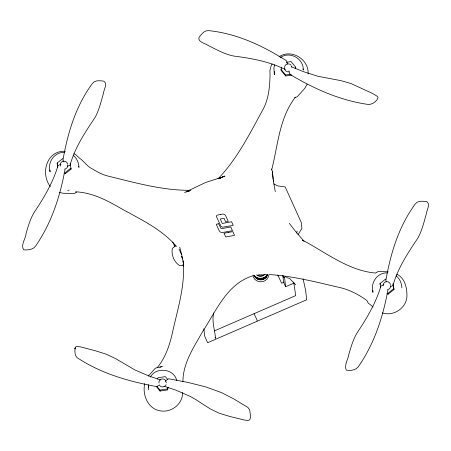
<?xml version="1.0" encoding="UTF-8"?>
<svg xmlns="http://www.w3.org/2000/svg" width="451" height="451" viewBox="0 0 451 451"><rect width="100%" height="100%" fill="white"/><g stroke="black" fill="none" stroke-linecap="round" stroke-linejoin="round"><path stroke-width="0.68" d="M182.914 381.529C182.993 363.23 193.524 347.693 202.161 332.387C215.82 311.669 226.69 283.955 252.408 275.95M213.718 312.949C211.525 321.512 214.947 329.805 215.493 338.363L214.947 337.151M158.893 383.046L159.102 381.191L160.235 379.68L161.988 378.919L163.893 379.111L165.438 380.204L166.306 382.781M383.181 285.754L383.389 283.899L384.523 282.394L386.276 281.633L388.181 281.824L389.726 282.918L390.493 284.62M160.618 379.967L149.253 376.111L135.091 370.045L115.219 358.398L106.092 354.142L95.234 350.731L80.69 346.898L76.36 346.531L75.34 347.293L74.967 348.911L75.046 348.46C74.528 352.406 74.934 357.53 79.353 359.114C102.715 374.037 129.634 381.608 156.655 386.592L159.62 384.945M75.075 348.302L75.154 347.851M65.017 169.537C60.062 196.619 51.403 223.268 35.584 246.054C33.126 249.781 27.9 250.113 23.847 249.882C20.132 245.417 25.989 238.337 26.102 233.285C28.159 226.312 30.2 219.225 33.876 212.895C43.685 198.119 52.936 182.813 57.993 165.664L60.919 164.068M387.916 290.021C382.905 317.414 374.093 344.412 357.891 367.328C355.072 370.226 350.021 371.038 346.227 370.068C344.04 364.949 348.313 359.024 349.001 353.77C351.053 346.791 353.099 339.704 356.775 333.374C366.584 318.603 375.835 303.298 380.892 286.143L383.812 284.553M296.651 233.082L297.147 231.081M144.754 383.519C142.02 395.234 148.379 410.021 161.65 411.03C172.214 412.248 183.038 403.357 182.559 392.488M274.659 64.781L273.898 67.791L274.343 74.624L274.276 71.529M70.057 165.179C74.934 147.483 85.143 132.278 95.206 117.237C99.175 109.824 101.086 101.554 103.403 93.532C103.617 89.89 107.941 83.683 103.865 81.18C100.06 80.678 94.834 79.838 92.325 83.553C75.796 106.036 67.644 133.084 62.914 160.263L63.986 161.954M392.951 285.658C397.827 267.967 408.037 252.763 418.1 237.722C422.074 230.303 423.985 222.039 426.302 214.016C426.511 210.375 430.835 204.168 426.759 201.659C422.953 201.163 417.727 200.323 415.224 204.032C398.69 226.52 390.543 253.569 385.808 280.748L386.524 281.875M291.741 75.058L285.759 75.988L281.131 70.395L281.018 69.426L281.751 67.594M157.534 378.987L158.025 377.763L165.337 376.624L167.862 379.674M295.157 68.377L295.647 67.154L291.019 61.567L286.362 62.289M156.294 386.473L160.077 391.045L167.389 389.906L167.276 388.942L168.009 387.105M167.389 389.906L168.37 387.465M272.133 63.963L271.113 65.778L269.929 70.474L270.036 75.294C269.777 86.677 268.689 98.544 263.367 108.826C250.017 133.101 237.451 158.651 218.087 178.776L224.914 176.082L218.087 178.776M307.103 84.185L304.718 88.43L297.192 96.835L294.661 97.489M150.352 377.059C156.023 366.595 173.877 368.591 176.691 380.289M297.998 234.785L301.894 228.347L301.189 222.264L285.184 186.923L277.54 185.868L273.825 183.884M295.32 97.303C279.27 117.965 277.946 145.385 271.682 169.852L271.581 168.99L272.331 171.527L273.182 179.335M157.207 367.723C165.602 357.496 169.756 344.88 172.553 332.156C177.553 309.471 185 286.582 183.348 263.085L183.546 264.81L183.106 260.836L183.303 262.561L183.083 261.292M148.306 376.095L155.341 368.191L162.292 366.381L159.919 367.379M57.773 167.208L57.147 163.008L62.92 158.47M65.277 173.658L71.049 169.119L70.937 168.15L65.164 172.688L65.277 173.658L64.025 173.19M175.208 246.111L172.31 248.394C171.138 255.018 174.069 262.059 179.763 265.707L183.839 265.165L183.405 265.132M380.159 284.463L380.046 283.493L385.819 278.955M393.12 284.107L393.836 288.634L388.063 293.173L388.176 294.142L386.919 293.674M388.176 294.142L393.948 289.604L393.836 288.634M165.196 381.168L168.488 378.755L188.056 382.448L205.831 386.93L221.599 392.652L233.917 399L247.813 407.388L249.674 409.801L250.519 416.267L250.068 419.188L249.07 420.169L247.926 420.417L244.645 420.09L230.134 416.555L219.293 413.263L210.143 408.843L195.328 399.282L190.181 396.406L176.003 390.194L163.989 386.191M219.479 178.455L222.625 176.944L220.872 177.925M219.485 178.376L220.578 177.66L205.476 182.548L184.617 192.481L189.674 190.88M76.653 192.053L74.46 193.445L63.044 193.259L59.431 192.419M279.045 56.77C291.352 48.449 309.144 59.346 308.101 74.02M280.381 57.559C289.643 50.726 303.912 58.675 303.269 70.125L302.914 68.941M284.136 282.112L281.616 283.228L277.799 274.986M282.901 275.646L283.764 277.551L285.81 276.666M282.833 275.51L283.623 282.32L285.63 286.757L293.99 283.132M214.405 330.882L295.704 295.619L293.714 282.179M67.441 166.227L69.815 165.275M390.335 286.712L392.714 285.759M67.74 190.514L69.088 190.125M189.645 190.79L187.08 191.466L188.371 191.218M281.018 69.426L285.646 75.018L290.968 74.189M157.021 386.518L159.964 390.076L167.276 388.942M190.874 190.316C162.783 190.615 135.311 182.717 108.212 176.127C102.473 174.734 97.247 171.859 92.224 168.843C86.925 166.346 84.106 161.221 79.331 158.013L75.751 154.699L73.891 153.718M65.356 151.316C46.605 150.065 40.252 173.641 50.303 186.528M64.482 152.421C54.402 151.767 47.186 162.591 50.055 171.916L50.01 170.055M388.249 271.801L378.073 271.575L375.48 273.041C348.217 270.6 325.966 252.492 302.514 240.157L303.438 241.06M387.381 272.906C377.295 272.252 370.085 283.076 372.949 292.395L372.909 290.54M263.75 274.608L266.626 274.541M269.489 274.541C292.304 276.108 314.663 281.616 336.863 286.887C347.834 288.961 357.953 293.951 366.9 300.535L368.191 303.061L373.09 306.911M75.605 191.827C90.51 192.459 104.068 198.852 116.815 206.068C137.549 218.07 160.691 227.924 176.566 246.517M286.391 277.534L289.565 278.408L295.681 284.823M382.33 312.904C393.08 316.596 405.714 308.614 406.892 297.265C407.264 288.657 405.342 278.301 396.79 274.197M291.402 66.787L303.111 71.557L317.887 76.275L341.057 80.678L350.855 83.474L372.644 93.52L377.228 96.294L378.107 97.653C376.895 101.357 372.532 104.412 368.636 104.497C340.426 100.629 314.161 88.886 289.914 74.353L289.001 70.959M285.224 69.477C269.067 61.488 251.348 58.258 233.641 56.042C224.637 54.221 216.548 49.627 208.379 45.624C205.56 43.33 197.854 42.304 198.925 37.574C201.287 34.428 204.314 29.991 208.83 30.645C237.017 33.566 262.961 45.799 286.594 60.868L287.4 64.115M291.115 65.147L289.576 64.053L287.67 63.862L285.917 64.623L284.784 66.128L284.677 68.862A3.698 3.597 -6.6 0 0 288.894 71.844M396.17 275.927C399.93 278.701 401.683 283.346 401.875 287.901M73.276 155.443C77.036 158.222 78.784 162.862 78.981 167.417L78.626 166.227M289.3 223.313L295.529 231.369L304.098 241.24M256.997 320.994C258.102 320.881 254.133 314.77 254.093 313.665M182.988 264.833L183.67 266.022L183.072 264.782M172.784 242.063L174.785 246.483M67.599 164.136L66.827 162.433L65.282 161.34L63.382 161.148L61.629 161.909L60.496 163.42L60.389 166.148M181.883 257.126L181.533 256.224L182.035 257.532M182.057 257.583L182.384 258.547M303.078 278.769L305.648 290.433L306.674 299.768L207.652 342.721L204.771 336.361L203.841 328.728M174.537 244.622L175.033 246.37M252.887 275.268L253.4 277.145A8.157 7.932 -6.6 0 0 268.971 274.721M182.345 257.301L182.773 258.93L179.718 247.131M182.548 259.026L182.971 260.655M275.285 191.686L273.351 180.766L273.436 181.595L272.353 171.73M393.03 283.786L393.948 289.604M380.046 283.493L380.667 287.693M70.13 163.301L71.049 169.119M57.147 163.008L57.762 166.887M295.647 67.154L295.76 68.124M285.646 75.018L285.759 75.988M284.525 277.224L285.63 286.757M283.628 276.395L283.764 277.551M159.964 390.076L160.077 391.045M148.661 389.687L148.261 384.709M148.576 385.971L148.605 387.206M267.584 275.121A7.379 7.177 -6.6 0 1 253.952 275.488M267.544 274.76A7.379 7.177 -6.6 0 1 253.913 275.133M267.494 274.535A6.833 6.647 -6.6 0 1 254.798 276.508M266.321 276.576A6.072 5.908 -6.6 0 1 265.769 277.461M264.258 274.992A6.072 5.908 -6.6 0 1 256.867 275.189M267.505 274.405A7.379 7.177 -6.6 0 1 266.93 275.533M266.575 276.051A7.379 7.177 -6.6 0 1 254.871 276.367M264.218 274.631A6.072 5.908 -6.6 0 1 256.828 274.828M262.426 274.479A4.995 4.854 -6.6 0 1 258.609 274.586M266.575 276.463A6.072 5.908 -6.6 0 1 265.814 277.822M267.037 275.087A8.157 7.932 -6.6 0 1 254.099 275.437M267.821 274.281A8.157 7.932 -6.6 0 1 254.144 275.82M291.216 66.021A3.698 3.597 -6.6 0 1 291.836 67.12M67.701 165.01A3.698 3.597 -6.6 0 1 64.606 169.136M166.098 384.635A3.698 3.597 -6.6 0 1 165.427 385.712M164.965 386.146A3.698 3.597 -6.6 0 1 159.767 385.622M390.594 285.494A3.698 3.597 -6.6 0 1 387.499 289.615M179.07 249.155A12.408 0.863 66.6 0 1 181.528 254.539M220.263 214.501L217.405 215.11A1.195 1.144 -24.3 0 0 216.531 216.734L220.686 225.771A2.605 2.492 -24.3 0 0 222.659 227.18L233.223 225.41L231.572 221.745L222.287 223.465L220.246 219.023L224.029 218.284L225.675 221.869L228.262 221.402L225.675 215.764A2.954 2.796 1.7 0 0 222.411 214.118L220.263 214.501M218.673 223.747L216.249 224.26L219.152 230.624A3.416 3.377 -24.3 0 0 223.634 232.321L232.44 230.67L230.777 226.949L221.971 228.601L220.877 228.358L218.673 223.747M228.398 232.4L224.062 233.285L225.725 237.006L234.531 235.354L232.868 231.639L228.398 232.4"/></g></svg>
